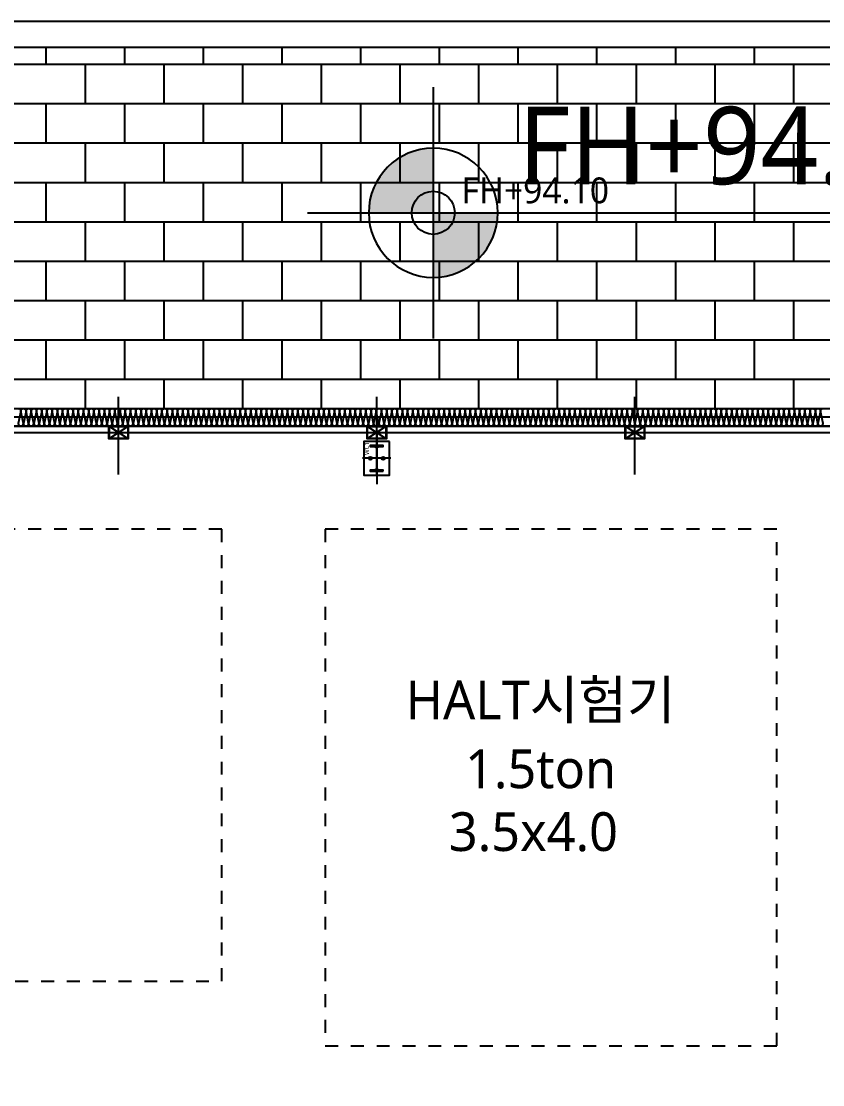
# Model space of a CAD drawing. Header units: millimetres. Extents: x 9 to 147, y 4 to 115.
# Drawn here: x 46.75 to 52.96, y 81.1 to 89.34 of the extents above; entities that cross this region are included whole.
import ezdxf
from ezdxf.enums import TextEntityAlignment as Align

# ---------------------------------------------------------------- set-up
doc = ezdxf.new("R2010")
doc.units = ezdxf.units.MM
doc.header["$LTSCALE"] = 200
doc.linetypes.add('XR-PLAN$0$AUDIT_I_190801151318-2', pattern=[0])
doc.linetypes.add('XR-PLAN$0$HIDDEN', pattern=[0.375, 0.25, -0.125])
doc.layers.get('DEFPOINTS').update_dxf_attribs({"color": 137})
for name, color, linetype, plot in [('AREA', 30, 'Continuous', False), ('SYM-LEVEL', 252, 'Continuous', False), ('XR-PLAN$0$Defpoint', 125, 'XR-PLAN$0$AUDIT_I_190801151318-2', False), ('XR-PLAN$0$TEMP', 171, 'Continuous', False), ('XR-PLAN$0$TXT-1', 137, 'Continuous', False)]:
    doc.layers.add(name, color=color, linetype=linetype, plot=plot)
for name, color, linetype in [('XR-PLAN$0$!!장비명', 252, 'Continuous'), ('XR-PLAN$0$01폴리에스터흡음재', 252, 'Continuous'), ('XR-PLAN$0$AA-WAXM-FRAM', 252, 'Continuous'), ('XR-PLAN$0$ELE-6', 252, 'Continuous'), ('XR-PLAN$0$HAT-BRICK', 252, 'Continuous'), ('XR-PLAN$0$HAT-INS', 252, 'Continuous'), ('XR-PLAN$0$STEEL BASE', 252, 'Continuous'), ('XR-PLAN$0$WAL', 252, 'Continuous'), ('XR-PLAN$0$메탈판넬-2', 252, 'Continuous'), ('XR-PLAN$0$방화', 252, 'Continuous'), ('XR-PLAN$0$장비', 252, 'XR-PLAN$0$HIDDEN')]:
    doc.layers.add(name, color=color, linetype=linetype)
doc.styles.add('XR-PLAN$0$스타일1', font='MALGUN_0.TTF')
doc.styles.add('스타일1', font='MALGUN_0.TTF')

# ---------------------------------------------------------------- blocks, each defined once
blk = doc.blocks.new('LEVEL1')
at = {"layer": 'SYM-LEVEL'}
h = blk.add_hatch(color=256, dxfattribs=at)
edge = h.paths.add_edge_path()
edge.add_ellipse((4.871, 0), major_axis=(1.768, 1.768), ratio=1, start_angle=405, end_angle=495)
edge.add_line((2.371, 0), (4.871, 0))
edge.add_line((4.871, 0), (4.871, 2.5))
edge = h.paths.add_edge_path()
edge.add_ellipse((4.871, 0), major_axis=(1.768, 1.768), ratio=1, start_angle=225, end_angle=315)
edge.add_line((7.371, 0), (4.871, 0))
edge.add_line((4.871, 0), (4.871, -2.5))
for p, q in [((4.871, 4.871), (4.871, -4.871)), ((0, 0), (9.741, 0)), ((9.071, 0), (31.801, 0))]:
    blk.add_line(p, q, dxfattribs=at)
blk.add_ellipse((4.871, 0), major_axis=(1.768, 1.768), ratio=1, start_param=5.497787, end_param=11.780972, dxfattribs=at)
at = {"layer": 'SYM-LEVEL', "style": '스타일1'}
for tag, p in [('1층-바닥마감', (8.157, 1.105)), ('EL-+100', (8.157, -3.928))]:
    blk.add_attdef(tag, p, '', height=3, dxfattribs=at)
blk = doc.blocks.new('*U95')
at = {"layer": 'XR-PLAN$0$HAT-INS'}
for points in [[(-7832.6, 0, -0.414214), (-7847.6, 15), (-7832.6, 85, 1), (-7862.6, 85), (-7847.6, 15, -0.414214), (-7862.6, 0, 0.414214)], [(-7802.6, 0, -0.414214), (-7817.6, 15), (-7802.6, 85, 1), (-7832.6, 85), (-7817.6, 15, -0.414214), (-7832.6, 0, 0.414214)], [(-7772.6, 0, -0.414214), (-7787.6, 15), (-7772.6, 85, 1), (-7802.6, 85), (-7787.6, 15, -0.414214), (-7802.6, 0, 0.414214)], [(-7742.6, 0, -0.414214), (-7757.6, 15), (-7742.6, 85, 1), (-7772.6, 85), (-7757.6, 15, -0.414214), (-7772.6, 0, 0.414214)], [(-7712.6, 0, -0.414214), (-7727.6, 15), (-7712.6, 85, 1), (-7742.6, 85), (-7727.6, 15, -0.414214), (-7742.6, 0, 0.414214)], [(-7682.6, 0, -0.414214), (-7697.6, 15), (-7682.6, 85, 1), (-7712.6, 85), (-7697.6, 15, -0.414214), (-7712.6, 0, 0.414214)], [(-7652.6, 0, -0.414214), (-7667.6, 15), (-7652.6, 85, 1), (-7682.6, 85), (-7667.6, 15, -0.414214), (-7682.6, 0, 0.414214)], [(-7622.6, 0, -0.414214), (-7637.6, 15), (-7622.6, 85, 1), (-7652.6, 85), (-7637.6, 15, -0.414214), (-7652.6, 0, 0.414214)], [(-7592.6, 0, -0.414214), (-7607.6, 15), (-7592.6, 85, 1), (-7622.6, 85), (-7607.6, 15, -0.414214), (-7622.6, 0, 0.414214)], [(-7562.6, 0, -0.414214), (-7577.6, 15), (-7562.6, 85, 1), (-7592.6, 85), (-7577.6, 15, -0.414214), (-7592.6, 0, 0.414214)], [(-7532.6, 0, -0.414214), (-7547.6, 15), (-7532.6, 85, 1), (-7562.6, 85), (-7547.6, 15, -0.414214), (-7562.6, 0, 0.414214)], [(-7502.6, 0, -0.414214), (-7517.6, 15), (-7502.6, 85, 1), (-7532.6, 85), (-7517.6, 15, -0.414214), (-7532.6, 0, 0.414214)], [(-7472.6, 0, -0.414214), (-7487.6, 15), (-7472.6, 85, 1), (-7502.6, 85), (-7487.6, 15, -0.414214), (-7502.6, 0, 0.414214)], [(-7442.6, 0, -0.414214), (-7457.6, 15), (-7442.6, 85, 1), (-7472.6, 85), (-7457.6, 15, -0.414214), (-7472.6, 0, 0.414214)], [(-7412.6, 0, -0.414214), (-7427.6, 15), (-7412.6, 85, 1), (-7442.6, 85), (-7427.6, 15, -0.414214), (-7442.6, 0, 0.414214)], [(-7382.6, 0, -0.414214), (-7397.6, 15), (-7382.6, 85, 1), (-7412.6, 85), (-7397.6, 15, -0.414214), (-7412.6, 0, 0.414214)], [(-7352.6, 0, -0.414214), (-7367.6, 15), (-7352.6, 85, 1), (-7382.6, 85), (-7367.6, 15, -0.414214), (-7382.6, 0, 0.414214)], [(-7322.6, 0, -0.414214), (-7337.6, 15), (-7322.6, 85, 1), (-7352.6, 85), (-7337.6, 15, -0.414214), (-7352.6, 0, 0.414214)], [(-7292.6, 0, -0.414214), (-7307.6, 15), (-7292.6, 85, 1), (-7322.6, 85), (-7307.6, 15, -0.414214), (-7322.6, 0, 0.414214)], [(-7262.6, 0, -0.414214), (-7277.6, 15), (-7262.6, 85, 1), (-7292.6, 85), (-7277.6, 15, -0.414214), (-7292.6, 0, 0.414214)], [(-7232.6, 0, -0.414214), (-7247.6, 15), (-7232.6, 85, 1), (-7262.6, 85), (-7247.6, 15, -0.414214), (-7262.6, 0, 0.414214)], [(-7202.6, 0, -0.414214), (-7217.6, 15), (-7202.6, 85, 1), (-7232.6, 85), (-7217.6, 15, -0.414214), (-7232.6, 0, 0.414214)], [(-7172.6, 0, -0.414214), (-7187.6, 15), (-7172.6, 85, 1), (-7202.6, 85), (-7187.6, 15, -0.414214), (-7202.6, 0, 0.414214)], [(-7142.6, 0, -0.414214), (-7157.6, 15), (-7142.6, 85, 1), (-7172.6, 85), (-7157.6, 15, -0.414214), (-7172.6, 0, 0.414214)], [(-7112.6, 0, -0.414214), (-7127.6, 15), (-7112.6, 85, 1), (-7142.6, 85), (-7127.6, 15, -0.414214), (-7142.6, 0, 0.414214)], [(-7082.6, 0, -0.414214), (-7097.6, 15), (-7082.6, 85, 1), (-7112.6, 85), (-7097.6, 15, -0.414214), (-7112.6, 0, 0.414214)], [(-7052.6, 0, -0.414214), (-7067.6, 15), (-7052.6, 85, 1), (-7082.6, 85), (-7067.6, 15, -0.414214), (-7082.6, 0, 0.414214)], [(-7022.6, 0, -0.414214), (-7037.6, 15), (-7022.6, 85, 1), (-7052.6, 85), (-7037.6, 15, -0.414214), (-7052.6, 0, 0.414214)], [(-6992.6, 0, -0.414214), (-7007.6, 15), (-6992.6, 85, 1), (-7022.6, 85), (-7007.6, 15, -0.414214), (-7022.6, 0, 0.414214)], [(-6962.6, 0, -0.414214), (-6977.6, 15), (-6962.6, 85, 1), (-6992.6, 85), (-6977.6, 15, -0.414214), (-6992.6, 0, 0.414214)], [(-6932.6, 0, -0.414214), (-6947.6, 15), (-6932.6, 85, 1), (-6962.6, 85), (-6947.6, 15, -0.414214), (-6962.6, 0, 0.414214)], [(-6902.6, 0, -0.414214), (-6917.6, 15), (-6902.6, 85, 1), (-6932.6, 85), (-6917.6, 15, -0.414214), (-6932.6, 0, 0.414214)], [(-6872.6, 0, -0.414214), (-6887.6, 15), (-6872.6, 85, 1), (-6902.6, 85), (-6887.6, 15, -0.414214), (-6902.6, 0, 0.414214)], [(-6842.6, 0, -0.414214), (-6857.6, 15), (-6842.6, 85, 1), (-6872.6, 85), (-6857.6, 15, -0.414214), (-6872.6, 0, 0.414214)], [(-6812.6, 0, -0.414214), (-6827.6, 15), (-6812.6, 85, 1), (-6842.6, 85), (-6827.6, 15, -0.414214), (-6842.6, 0, 0.414214)], [(-6782.6, 0, -0.414214), (-6797.6, 15), (-6782.6, 85, 1), (-6812.6, 85), (-6797.6, 15, -0.414214), (-6812.6, 0, 0.414214)], [(-6752.6, 0, -0.414214), (-6767.6, 15), (-6752.6, 85, 1), (-6782.6, 85), (-6767.6, 15, -0.414214), (-6782.6, 0, 0.414214)], [(-6722.6, 0, -0.414214), (-6737.6, 15), (-6722.6, 85, 1), (-6752.6, 85), (-6737.6, 15, -0.414214), (-6752.6, 0, 0.414214)], [(-6692.6, 0, -0.414214), (-6707.6, 15), (-6692.6, 85, 1), (-6722.6, 85), (-6707.6, 15, -0.414214), (-6722.6, 0, 0.414214)], [(-6662.6, 0, -0.414214), (-6677.6, 15), (-6662.6, 85, 1), (-6692.6, 85), (-6677.6, 15, -0.414214), (-6692.6, 0, 0.414214)], [(-6632.6, 0, -0.414214), (-6647.6, 15), (-6632.6, 85, 1), (-6662.6, 85), (-6647.6, 15, -0.414214), (-6662.6, 0, 0.414214)], [(-6602.6, 0, -0.414214), (-6617.6, 15), (-6602.6, 85, 1), (-6632.6, 85), (-6617.6, 15, -0.414214), (-6632.6, 0, 0.414214)], [(-6572.6, 0, -0.414214), (-6587.6, 15), (-6572.6, 85, 1), (-6602.6, 85), (-6587.6, 15, -0.414214), (-6602.6, 0, 0.414214)], [(-6542.6, 0, -0.414214), (-6557.6, 15), (-6542.6, 85, 1), (-6572.6, 85), (-6557.6, 15, -0.414214), (-6572.6, 0, 0.414214)], [(-6512.6, 0, -0.414214), (-6527.6, 15), (-6512.6, 85, 1), (-6542.6, 85), (-6527.6, 15, -0.414214), (-6542.6, 0, 0.414214)], [(-6482.6, 0, -0.414214), (-6497.6, 15), (-6482.6, 85, 1), (-6512.6, 85), (-6497.6, 15, -0.414214), (-6512.6, 0, 0.414214)], [(-6452.6, 0, -0.414214), (-6467.6, 15), (-6452.6, 85, 1), (-6482.6, 85), (-6467.6, 15, -0.414214), (-6482.6, 0, 0.414214)], [(-6422.6, 0, -0.414214), (-6437.6, 15), (-6422.6, 85, 1), (-6452.6, 85), (-6437.6, 15, -0.414214), (-6452.6, 0, 0.414214)], [(-6392.6, 0, -0.414214), (-6407.6, 15), (-6392.6, 85, 1), (-6422.6, 85), (-6407.6, 15, -0.414214), (-6422.6, 0, 0.414214)], [(-6362.6, 0, -0.414214), (-6377.6, 15), (-6362.6, 85, 1), (-6392.6, 85), (-6377.6, 15, -0.414214), (-6392.6, 0, 0.414214)], [(-6332.6, 0, -0.414214), (-6347.6, 15), (-6332.6, 85, 1), (-6362.6, 85), (-6347.6, 15, -0.414214), (-6362.6, 0, 0.414214)], [(-6302.6, 0, -0.414214), (-6317.6, 15), (-6302.6, 85, 1), (-6332.6, 85), (-6317.6, 15, -0.414214), (-6332.6, 0, 0.414214)], [(-6272.6, 0, -0.414214), (-6287.6, 15), (-6272.6, 85, 1), (-6302.6, 85), (-6287.6, 15, -0.414214), (-6302.6, 0, 0.414214)], [(-6242.6, 0, -0.414214), (-6257.6, 15), (-6242.6, 85, 1), (-6272.6, 85), (-6257.6, 15, -0.414214), (-6272.6, 0, 0.414214)], [(-6212.6, 0, -0.414214), (-6227.6, 15), (-6212.6, 85, 1), (-6242.6, 85), (-6227.6, 15, -0.414214), (-6242.6, 0, 0.414214)], [(-6182.6, 0, -0.414214), (-6197.6, 15), (-6182.6, 85, 1), (-6212.6, 85), (-6197.6, 15, -0.414214), (-6212.6, 0, 0.414214)], [(-6152.6, 0, -0.414214), (-6167.6, 15), (-6152.6, 85, 1), (-6182.6, 85), (-6167.6, 15, -0.414214), (-6182.6, 0, 0.414214)], [(-6122.6, 0, -0.414214), (-6137.6, 15), (-6122.6, 85, 1), (-6152.6, 85), (-6137.6, 15, -0.414214), (-6152.6, 0, 0.414214)], [(-6092.6, 0, -0.414214), (-6107.6, 15), (-6092.6, 85, 1), (-6122.6, 85), (-6107.6, 15, -0.414214), (-6122.6, 0, 0.414214)], [(-6062.6, 0, -0.414214), (-6077.6, 15), (-6062.6, 85, 1), (-6092.6, 85), (-6077.6, 15, -0.414214), (-6092.6, 0, 0.414214)], [(-6032.6, 0, -0.414214), (-6047.6, 15), (-6032.6, 85, 1), (-6062.6, 85), (-6047.6, 15, -0.414214), (-6062.6, 0, 0.414214)], [(-6002.6, 0, -0.414214), (-6017.6, 15), (-6002.6, 85, 1), (-6032.6, 85), (-6017.6, 15, -0.414214), (-6032.6, 0, 0.414214)], [(-5972.6, 0, -0.414214), (-5987.6, 15), (-5972.6, 85, 1), (-6002.6, 85), (-5987.6, 15, -0.414214), (-6002.6, 0, 0.414214)], [(-5942.6, 0, -0.414214), (-5957.6, 15), (-5942.6, 85, 1), (-5972.6, 85), (-5957.6, 15, -0.414214), (-5972.6, 0, 0.414214)], [(-5912.6, 0, -0.414214), (-5927.6, 15), (-5912.6, 85, 1), (-5942.6, 85), (-5927.6, 15, -0.414214), (-5942.6, 0, 0.414214)], [(-5882.6, 0, -0.414214), (-5897.6, 15), (-5882.6, 85, 1), (-5912.6, 85), (-5897.6, 15, -0.414214), (-5912.6, 0, 0.414214)], [(-5852.6, 0, -0.414214), (-5867.6, 15), (-5852.6, 85, 1), (-5882.6, 85), (-5867.6, 15, -0.414214), (-5882.6, 0, 0.414214)], [(-5822.6, 0, -0.414214), (-5837.6, 15), (-5822.6, 85, 1), (-5852.6, 85), (-5837.6, 15, -0.414214), (-5852.6, 0, 0.414214)], [(-5792.6, 0, -0.414214), (-5807.6, 15), (-5792.6, 85, 1), (-5822.6, 85), (-5807.6, 15, -0.414214), (-5822.6, 0, 0.414214)], [(-5762.6, 0, -0.414214), (-5777.6, 15), (-5762.6, 85, 1), (-5792.6, 85), (-5777.6, 15, -0.414214), (-5792.6, 0, 0.414214)], [(-5732.6, 0, -0.414214), (-5747.6, 15), (-5732.6, 85, 1), (-5762.6, 85), (-5747.6, 15, -0.414214), (-5762.6, 0, 0.414214)], [(-5702.6, 0, -0.414214), (-5717.6, 15), (-5702.6, 85, 1), (-5732.6, 85), (-5717.6, 15, -0.414214), (-5732.6, 0, 0.414214)], [(-5672.6, 0, -0.414214), (-5687.6, 15), (-5672.6, 85, 1), (-5702.6, 85), (-5687.6, 15, -0.414214), (-5702.6, 0, 0.414214)], [(-5642.6, 0, -0.414214), (-5657.6, 15), (-5642.6, 85, 1), (-5672.6, 85), (-5657.6, 15, -0.414214), (-5672.6, 0, 0.414214)], [(-5612.6, 0, -0.414214), (-5627.6, 15), (-5612.6, 85, 1), (-5642.6, 85), (-5627.6, 15, -0.414214), (-5642.6, 0, 0.414214)], [(-5582.6, 0, -0.414214), (-5597.6, 15), (-5582.6, 85, 1), (-5612.6, 85), (-5597.6, 15, -0.414214), (-5612.6, 0, 0.414214)], [(-5552.6, 0, -0.414214), (-5567.6, 15), (-5552.6, 85, 1), (-5582.6, 85), (-5567.6, 15, -0.414214), (-5582.6, 0, 0.414214)], [(-5522.6, 0, -0.414214), (-5537.6, 15), (-5522.6, 85, 1), (-5552.6, 85), (-5537.6, 15, -0.414214), (-5552.6, 0, 0.414214)], [(-5492.6, 0, -0.414214), (-5507.6, 15), (-5492.6, 85, 1), (-5522.6, 85), (-5507.6, 15, -0.414214), (-5522.6, 0, 0.414214)], [(-5462.6, 0, -0.414214), (-5477.6, 15), (-5462.6, 85, 1), (-5492.6, 85), (-5477.6, 15, -0.414214), (-5492.6, 0, 0.414214)], [(-5432.6, 0, -0.414214), (-5447.6, 15), (-5432.6, 85, 1), (-5462.6, 85), (-5447.6, 15, -0.414214), (-5462.6, 0, 0.414214)], [(-5402.6, 0, -0.414214), (-5417.6, 15), (-5402.6, 85, 1), (-5432.6, 85), (-5417.6, 15, -0.414214), (-5432.6, 0, 0.414214)], [(-5372.6, 0, -0.414214), (-5387.6, 15), (-5372.6, 85, 1), (-5402.6, 85), (-5387.6, 15, -0.414214), (-5402.6, 0, 0.414214)], [(-5342.6, 0, -0.414214), (-5357.6, 15), (-5342.6, 85, 1), (-5372.6, 85), (-5357.6, 15, -0.414214), (-5372.6, 0, 0.414214)], [(-5312.6, 0, -0.414214), (-5327.6, 15), (-5312.6, 85, 1), (-5342.6, 85), (-5327.6, 15, -0.414214), (-5342.6, 0, 0.414214)], [(-5282.6, 0, -0.414214), (-5297.6, 15), (-5282.6, 85, 1), (-5312.6, 85), (-5297.6, 15, -0.414214), (-5312.6, 0, 0.414214)], [(-5252.6, 0, -0.414214), (-5267.6, 15), (-5252.6, 85, 1), (-5282.6, 85), (-5267.6, 15, -0.414214), (-5282.6, 0, 0.414214)], [(-5222.6, 0, -0.414214), (-5237.6, 15), (-5222.6, 85, 1), (-5252.6, 85), (-5237.6, 15, -0.414214), (-5252.6, 0, 0.414214)], [(-5192.6, 0, -0.414214), (-5207.6, 15), (-5192.6, 85, 1), (-5222.6, 85), (-5207.6, 15, -0.414214), (-5222.6, 0, 0.414214)], [(-5162.6, 0, -0.414214), (-5177.6, 15), (-5162.6, 85, 1), (-5192.6, 85), (-5177.6, 15, -0.414214), (-5192.6, 0, 0.414214)], [(-5132.6, 0, -0.414214), (-5147.6, 15), (-5132.6, 85, 1), (-5162.6, 85), (-5147.6, 15, -0.414214), (-5162.6, 0, 0.414214)], [(-5102.6, 0, -0.414214), (-5117.6, 15), (-5102.6, 85, 1), (-5132.6, 85), (-5117.6, 15, -0.414214), (-5132.6, 0, 0.414214)], [(-5072.6, 0, -0.414214), (-5087.6, 15), (-5072.6, 85, 1), (-5102.6, 85), (-5087.6, 15, -0.414214), (-5102.6, 0, 0.414214)], [(-5042.6, 0, -0.414214), (-5057.6, 15), (-5042.6, 85, 1), (-5072.6, 85), (-5057.6, 15, -0.414214), (-5072.6, 0, 0.414214)], [(-5012.6, 0, -0.414214), (-5027.6, 15), (-5012.6, 85, 1), (-5042.6, 85), (-5027.6, 15, -0.414214), (-5042.6, 0, 0.414214)], [(-4982.6, 0, -0.414214), (-4997.6, 15), (-4982.6, 85, 1), (-5012.6, 85), (-4997.6, 15, -0.414214), (-5012.6, 0, 0.414214)], [(-4952.6, 0, -0.414214), (-4967.6, 15), (-4952.6, 85, 1), (-4982.6, 85), (-4967.6, 15, -0.414214), (-4982.6, 0, 0.414214)], [(-4922.6, 0, -0.414214), (-4937.6, 15), (-4922.6, 85, 1), (-4952.6, 85), (-4937.6, 15, -0.414214), (-4952.6, 0, 0.414214)], [(-4892.6, 0, -0.414214), (-4907.6, 15), (-4892.6, 85, 1), (-4922.6, 85), (-4907.6, 15, -0.414214), (-4922.6, 0, 0.414214)], [(-4862.6, 0, -0.414214), (-4877.6, 15), (-4862.6, 85, 1), (-4892.6, 85), (-4877.6, 15, -0.414214), (-4892.6, 0, 0.414214)], [(-4832.6, 0, -0.414214), (-4847.6, 15), (-4832.6, 85, 1), (-4862.6, 85), (-4847.6, 15, -0.414214), (-4862.6, 0, 0.414214)], [(-4802.6, 0, -0.414214), (-4817.6, 15), (-4802.6, 85, 1), (-4832.6, 85), (-4817.6, 15, -0.414214), (-4832.6, 0, 0.414214)], [(-4772.6, 0, -0.414214), (-4787.6, 15), (-4772.6, 85, 1), (-4802.6, 85), (-4787.6, 15, -0.414214), (-4802.6, 0, 0.414214)], [(-4742.6, 0, -0.414214), (-4757.6, 15), (-4742.6, 85, 1), (-4772.6, 85), (-4757.6, 15, -0.414214), (-4772.6, 0, 0.414214)], [(-4712.6, 0, -0.414214), (-4727.6, 15), (-4712.6, 85, 1), (-4742.6, 85), (-4727.6, 15, -0.414214), (-4742.6, 0, 0.414214)], [(-4682.6, 0, -0.414214), (-4697.6, 15), (-4682.6, 85, 1), (-4712.6, 85), (-4697.6, 15, -0.414214), (-4712.6, 0, 0.414214)], [(-4652.6, 0, -0.414214), (-4667.6, 15), (-4652.6, 85, 1), (-4682.6, 85), (-4667.6, 15, -0.414214), (-4682.6, 0, 0.414214)], [(-4622.6, 0, -0.414214), (-4637.6, 15), (-4622.6, 85, 1), (-4652.6, 85), (-4637.6, 15, -0.414214), (-4652.6, 0, 0.414214)], [(-4592.6, 0, -0.414214), (-4607.6, 15), (-4592.6, 85, 1), (-4622.6, 85), (-4607.6, 15, -0.414214), (-4622.6, 0, 0.414214)], [(-4562.6, 0, -0.414214), (-4577.6, 15), (-4562.6, 85, 1), (-4592.6, 85), (-4577.6, 15, -0.414214), (-4592.6, 0, 0.414214)], [(-4532.6, 0, -0.414214), (-4547.6, 15), (-4532.6, 85, 1), (-4562.6, 85), (-4547.6, 15, -0.414214), (-4562.6, 0, 0.414214)], [(-4502.6, 0, -0.414214), (-4517.6, 15), (-4502.6, 85, 1), (-4532.6, 85), (-4517.6, 15, -0.414214), (-4532.6, 0, 0.414214)], [(-4472.6, 0, -0.414214), (-4487.6, 15), (-4472.6, 85, 1), (-4502.6, 85), (-4487.6, 15, -0.414214), (-4502.6, 0, 0.414214)], [(-4442.6, 0, -0.414214), (-4457.6, 15), (-4442.6, 85, 1), (-4472.6, 85), (-4457.6, 15, -0.414214), (-4472.6, 0, 0.414214)], [(-4412.6, 0, -0.414214), (-4427.6, 15), (-4412.6, 85, 1), (-4442.6, 85), (-4427.6, 15, -0.414214), (-4442.6, 0, 0.414214)], [(-4382.6, 0, -0.414214), (-4397.6, 15), (-4382.6, 85, 1), (-4412.6, 85), (-4397.6, 15, -0.414214), (-4412.6, 0, 0.414214)], [(-4352.6, 0, -0.414214), (-4367.6, 15), (-4352.6, 85, 1), (-4382.6, 85), (-4367.6, 15, -0.414214), (-4382.6, 0, 0.414214)], [(-4322.6, 0, -0.414214), (-4337.6, 15), (-4322.6, 85, 1), (-4352.6, 85), (-4337.6, 15, -0.414214), (-4352.6, 0, 0.414214)], [(-4292.6, 0, -0.414214), (-4307.6, 15), (-4292.6, 85, 1), (-4322.6, 85), (-4307.6, 15, -0.414214), (-4322.6, 0, 0.414214)], [(-4262.6, 0, -0.414214), (-4277.6, 15), (-4262.6, 85, 1), (-4292.6, 85), (-4277.6, 15, -0.414214), (-4292.6, 0, 0.414214)], [(-4232.6, 0, -0.414214), (-4247.6, 15), (-4232.6, 85, 1), (-4262.6, 85), (-4247.6, 15, -0.414214), (-4262.6, 0, 0.414214)], [(-4202.6, 0, -0.414214), (-4217.6, 15), (-4202.6, 85, 1), (-4232.6, 85), (-4217.6, 15, -0.414214), (-4232.6, 0, 0.414214)], [(-4172.6, 0, -0.414214), (-4187.6, 15), (-4172.6, 85, 1), (-4202.6, 85), (-4187.6, 15, -0.414214), (-4202.6, 0, 0.414214)], [(-4142.6, 0, -0.414214), (-4157.6, 15), (-4142.6, 85, 1), (-4172.6, 85), (-4157.6, 15, -0.414214), (-4172.6, 0, 0.414214)], [(-4112.6, 0, -0.414214), (-4127.6, 15), (-4112.6, 85, 1), (-4142.6, 85), (-4127.6, 15, -0.414214), (-4142.6, 0, 0.414214)], [(-4082.6, 0, -0.414214), (-4097.6, 15), (-4082.6, 85, 1), (-4112.6, 85), (-4097.6, 15, -0.414214), (-4112.6, 0, 0.414214)], [(-4052.6, 0, -0.414214), (-4067.6, 15), (-4052.6, 85, 1), (-4082.6, 85), (-4067.6, 15, -0.414214), (-4082.6, 0, 0.414214)], [(-4022.6, 0, -0.414214), (-4037.6, 15), (-4022.6, 85, 1), (-4052.6, 85), (-4037.6, 15, -0.414214), (-4052.6, 0, 0.414214)], [(-3992.6, 0, -0.414214), (-4007.6, 15), (-3992.6, 85, 1), (-4022.6, 85), (-4007.6, 15, -0.414214), (-4022.6, 0, 0.414214)], [(-3962.6, 0, -0.414214), (-3977.6, 15), (-3962.6, 85, 1), (-3992.6, 85), (-3977.6, 15, -0.414214), (-3992.6, 0, 0.414214)], [(-3932.6, 0, -0.414214), (-3947.6, 15), (-3932.6, 85, 1), (-3962.6, 85), (-3947.6, 15, -0.414214), (-3962.6, 0, 0.414214)], [(-3902.6, 0, -0.414214), (-3917.6, 15), (-3902.6, 85, 1), (-3932.6, 85), (-3917.6, 15, -0.414214), (-3932.6, 0, 0.414214)], [(-3872.6, 0, -0.414214), (-3887.6, 15), (-3872.6, 85, 1), (-3902.6, 85), (-3887.6, 15, -0.414214), (-3902.6, 0, 0.414214)], [(-3842.6, 0, -0.414214), (-3857.6, 15), (-3842.6, 85, 1), (-3872.6, 85), (-3857.6, 15, -0.414214), (-3872.6, 0, 0.414214)], [(-3812.6, 0, -0.414214), (-3827.6, 15), (-3812.6, 85, 1), (-3842.6, 85), (-3827.6, 15, -0.414214), (-3842.6, 0, 0.414214)], [(-3782.6, 0, -0.414214), (-3797.6, 15), (-3782.6, 85, 1), (-3812.6, 85), (-3797.6, 15, -0.414214), (-3812.6, 0, 0.414214)], [(-3752.6, 0, -0.414214), (-3767.6, 15), (-3752.6, 85, 1), (-3782.6, 85), (-3767.6, 15, -0.414214), (-3782.6, 0, 0.414214)], [(-3722.6, 0, -0.414214), (-3737.6, 15), (-3722.6, 85, 1), (-3752.6, 85), (-3737.6, 15, -0.414214), (-3752.6, 0, 0.414214)], [(-3692.6, 0, -0.414214), (-3707.6, 15), (-3692.6, 85, 1), (-3722.6, 85), (-3707.6, 15, -0.414214), (-3722.6, 0, 0.414214)], [(-3662.6, 0, -0.414214), (-3677.6, 15), (-3662.6, 85, 1), (-3692.6, 85), (-3677.6, 15, -0.414214), (-3692.6, 0, 0.414214)], [(-3632.6, 0, -0.414214), (-3647.6, 15), (-3632.6, 85, 1), (-3662.6, 85), (-3647.6, 15, -0.414214), (-3662.6, 0, 0.414214)], [(-3602.6, 0, -0.414214), (-3617.6, 15), (-3602.6, 85, 1), (-3632.6, 85), (-3617.6, 15, -0.414214), (-3632.6, 0, 0.414214)], [(-3572.6, 0, -0.414214), (-3587.6, 15), (-3572.6, 85, 1), (-3602.6, 85), (-3587.6, 15, -0.414214), (-3602.6, 0, 0.414214)], [(-3542.6, 0, -0.414214), (-3557.6, 15), (-3542.6, 85, 1), (-3572.6, 85), (-3557.6, 15, -0.414214), (-3572.6, 0, 0.414214)], [(-3512.6, 0, -0.414214), (-3527.6, 15), (-3512.6, 85, 1), (-3542.6, 85), (-3527.6, 15, -0.414214), (-3542.6, 0, 0.414214)], [(-3482.6, 0, -0.414214), (-3497.6, 15), (-3482.6, 85, 1), (-3512.6, 85), (-3497.6, 15, -0.414214), (-3512.6, 0, 0.414214)], [(-3452.6, 0, -0.414214), (-3467.6, 15), (-3452.6, 85, 1), (-3482.6, 85), (-3467.6, 15, -0.414214), (-3482.6, 0, 0.414214)], [(-3422.6, 0, -0.414214), (-3437.6, 15), (-3422.6, 85, 1), (-3452.6, 85), (-3437.6, 15, -0.414214), (-3452.6, 0, 0.414214)], [(-3392.6, 0, -0.414214), (-3407.6, 15), (-3392.6, 85, 1), (-3422.6, 85), (-3407.6, 15, -0.414214), (-3422.6, 0, 0.414214)], [(-3362.6, 0, -0.414214), (-3377.6, 15), (-3362.6, 85, 1), (-3392.6, 85), (-3377.6, 15, -0.414214), (-3392.6, 0, 0.414214)], [(-3332.6, 0, -0.414214), (-3347.6, 15), (-3332.6, 85, 1), (-3362.6, 85), (-3347.6, 15, -0.414214), (-3362.6, 0, 0.414214)], [(-3302.6, 0, -0.414214), (-3317.6, 15), (-3302.6, 85, 1), (-3332.6, 85), (-3317.6, 15, -0.414214), (-3332.6, 0, 0.414214)], [(-3272.6, 0, -0.414214), (-3287.6, 15), (-3272.6, 85, 1), (-3302.6, 85), (-3287.6, 15, -0.414214), (-3302.6, 0, 0.414214)], [(-3242.6, 0, -0.414214), (-3257.6, 15), (-3242.6, 85, 1), (-3272.6, 85), (-3257.6, 15, -0.414214), (-3272.6, 0, 0.414214)]]:
    blk.add_lwpolyline(points, format="xyb", dxfattribs=at)
blk = doc.blocks.new('XR-PLAN$0$LEVEL1')
at = {"layer": 'XR-PLAN$0$TXT-1'}
h = blk.add_hatch(color=256, dxfattribs=at)
edge = h.paths.add_edge_path()
edge.add_ellipse((4.87, 0), major_axis=(1.77, 1.77), ratio=1, start_angle=405, end_angle=495)
edge.add_line((2.37, 0), (4.87, 0))
edge.add_line((4.87, 0), (4.87, 2.5))
edge = h.paths.add_edge_path()
edge.add_ellipse((4.87, 0), major_axis=(1.77, 1.77), ratio=1, start_angle=225, end_angle=315)
edge.add_line((7.37, 0), (4.87, 0))
edge.add_line((4.87, 0), (4.87, -2.5))
for p, q in [((4.87, 4.87), (4.87, -4.87)), ((0, 0), (9.74, 0)), ((9.07, 0), (31.8, 0))]:
    blk.add_line(p, q, dxfattribs=at)
blk.add_ellipse((4.87, 0), major_axis=(1.77, 1.77), ratio=1, start_param=5.497787, end_param=11.780972, dxfattribs=at)
at = {"layer": 'XR-PLAN$0$TXT-1', "style": 'XR-PLAN$0$스타일1'}
for tag, p in [('1층-바닥마감', (8.16, 1.11)), ('EL-+100', (8.16, -3.93))]:
    blk.add_attdef(tag, p, '', height=3, dxfattribs=at)
blk = doc.blocks.new('XR-PLAN$0$SQ-PIPE-100X100X4.5TS')
at = {"layer": 'XR-PLAN$0$AA-WAXM-FRAM'}
for p, q in [((-71, 4), (71, 96)), ((71, 4), (-71, 96))]:
    blk.add_line(p, q, dxfattribs=at)
for points in [[(75, 0), (75, 100), (-75, 100), (-75, 0)], [(71, 4), (71, 96), (-71, 96), (-71, 4)]]:
    blk.add_lwpolyline(points, close=True, dxfattribs=at)
at = {"layer": 'XR-PLAN$0$방화'}
blk.add_lwpolyline([(0, 375), (0, -225)], dxfattribs=at)
blk = doc.blocks.new('XR-PLAN$0$X-PIPE-1PL')
at = {"layer": 'XR-PLAN$0$메탈판넬-2', "xscale": -1, "rotation": 180}
for p in [(6000, 300), (8000, 300), (10000, 300)]:
    blk.add_blockref('XR-PLAN$0$SQ-PIPE-100X100X4.5TS', p, dxfattribs=at)
blk = doc.blocks.new('XR-PLAN$0$S-WC1')
at = {"layer": 'DEFPOINTS'}
for p, q in [((0, 205), (0, -199)), ((110, 0), (-110, 0))]:
    blk.add_line(p, q, dxfattribs=at)
at = {"layer": 'XR-PLAN$0$STEEL BASE'}
blk.add_lwpolyline([(100, 130), (-100, 130), (-100, -130), (100, -130)], close=True, dxfattribs=at)
for centre in [(-50, 0), (50, 0)]:
    blk.add_circle(centre, 12, dxfattribs=at)
at = {"layer": 'XR-PLAN$0$WAL'}
blk.add_lwpolyline([(50, -100), (50, -91), (16, -91, -0.414214), (3, -78), (3, 78, -0.414214), (16, 91), (50, 91), (50, 100), (-50, 100), (-50, 91), (-16, 91, -0.414214), (-3, 78), (-3, -78, -0.414214), (-16, -91), (-50, -91), (-50, -100)], format="xyb", close=True, dxfattribs=at)
at = {"layer": 'XR-PLAN$0$TEMP', "style": 'XR-PLAN$0$스타일1'}
blk.add_text('WC1', height=35, rotation=90, dxfattribs=at).set_placement((-59.6, 26))
blk = doc.blocks.new('XR-PLAN$0$x-stu-1Fcol')
blk.add_blockref('XR-PLAN$0$S-WC1', (8000, 50))
blk = doc.blocks.new('XR-PLAN$0$지상1층 장비')
at = {"layer": 'XR-PLAN$0$장비', "ltscale": 2}
for points in [[(42300, 85400), (42300, 81900), (48300, 81900), (48300, 85400)], [(49100, 81400), (52600, 81400), (52600, 85400), (49100, 85400)]]:
    blk.add_lwpolyline(points, close=True, dxfattribs=at)
at = {"layer": 'XR-PLAN$0$!!장비명', "ltscale": 2, "style": 'XR-PLAN$0$스타일1'}
for s, p in [('HALT시험기', (50769.9, 84078.8)), ('1.5ton', (50769.9, 83545.1)), ('3.5x4.0', (50714.1, 83058.7))]:
    blk.add_text(s, height=300, dxfattribs=at).set_placement(p, align=Align.MIDDLE_CENTER)

msp = doc.modelspace()

# ---------------------------------------------------------------- hatches: boundary and pattern name
at = {"layer": 'XR-PLAN$0$HAT-BRICK'}
h = msp.add_hatch(dxfattribs=at)
h.set_pattern_fill('AR-B816', color=256, scale=0.0015)
edge = h.paths.add_edge_path()
edge.add_arc((39.565, 70.9), 1.3, 180, 270)
edge.add_line((39.565, 69.6), (41.065, 69.6))
edge.add_line((41.065, 69.6), (41.065, 86.335))
edge.add_line((41.065, 86.335), (60.73, 86.335))
edge.add_line((60.73, 86.335), (60.73, 87.835))
edge.add_arc((59.43, 87.835), 1.3, 0, 90)
edge.add_line((59.43, 89.135), (39.565, 89.135))
edge.add_arc((39.565, 87.835), 1.3, 90, 180)
edge.add_line((38.265, 87.835), (38.265, 70.9))

# ---------------------------------------------------------------- linework, layer by layer
at = {"layer": 'AREA'}
msp.add_lwpolyline([(113.1675, 86.2675), (41.1325, 86.2675), (41.1325, 42.5327), (113.1675, 42.5327)], close=True, dxfattribs=at)
at = {"layer": 'XR-PLAN$0$01폴리에스터흡음재'}
msp.add_lwpolyline([(47.8, 72.65), (41.25, 72.65), (41.25, 86.15), (53.05, 86.15)], dxfattribs=at)
at = {"layer": 'XR-PLAN$0$AA-WAXM-FRAM'}
msp.add_lwpolyline([(57.8, 86.2), (41.2, 86.2), (41.2, 42.6), (48.61, 42.6)], dxfattribs=at)
at = {"layer": 'XR-PLAN$0$ELE-6'}
for p, q in [((39.565, 89.335), (59.43, 89.335)), ((39.565, 89.135), (59.43, 89.135)), ((41.065, 86.335), (57.93, 86.335)), ((41.25, 86.2), (57.995, 86.2))]:
    msp.add_line(p, q, dxfattribs=at)

# ---------------------------------------------------------------- block references
at = {"xscale": 0.001, "yscale": 0.001, "zscale": 0.001}
for name in ['XR-PLAN$0$X-PIPE-1PL', 'XR-PLAN$0$x-stu-1Fcol']:
    msp.add_blockref(name, (41.5, 85.9), dxfattribs=at)
at = {"layer": 'SYM-LEVEL'}
ref = msp.add_blockref('LEVEL1', (48.9636, 87.8516), dxfattribs=dict(at, xscale=0.2000000000000001, yscale=0.2000000000000001, zscale=0.2000000000000001))
ref.add_attrib('1층-바닥마감', 'FH+94.10', (50.595, 88.0727), dxfattribs={"height": 0.6, "style": '스타일1'})
at = {"layer": 'XR-PLAN$0$HAT-INS', "xscale": 0.00135, "yscale": 0.00135, "zscale": 0.00135, "rotation": 180}
msp.add_blockref('*U95', (42.3445, 86.335), dxfattribs=at)
at = {"layer": 'XR-PLAN$0$TXT-1'}
ref = msp.add_blockref('XR-PLAN$0$LEVEL1', (49.613, 87.8516), dxfattribs=dict(at, xscale=0.0666666666666667, yscale=0.0666666666666667, zscale=0.0666666666666667))
ref.add_attrib('1층-바닥마감', 'FH+94.10', (50.1568, 87.9253), dxfattribs={"layer": 'XR-PLAN$0$Defpoint', "height": 0.2, "style": 'XR-PLAN$0$스타일1'})
at = {"layer": 'XR-PLAN$0$장비', "xscale": 0.001, "yscale": 0.001, "zscale": 0.001}
msp.add_blockref('XR-PLAN$0$지상1층 장비', (0, 0), dxfattribs=at)

doc.saveas('drawing.dxf')
